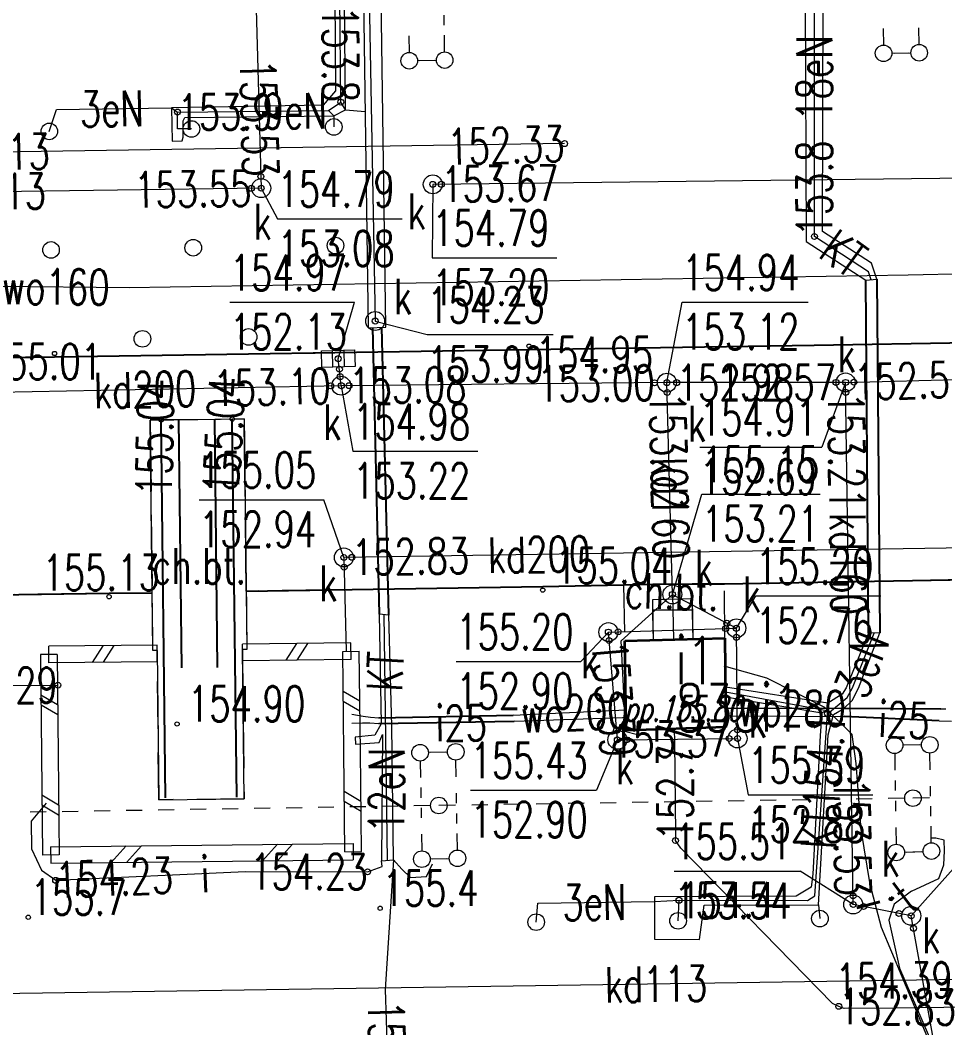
# Model space of a CAD drawing. Header units: metres. Extents: x 7583802 to 7586368, y 5958992 to 5960558.
# Drawn here: x 7585818.43 to 7585857.45, y 5959125.93 to 5959168.47 of the extents above; entities that cross this region are included whole.
import ezdxf
from ezdxf.enums import TextEntityAlignment as Align

# ---------------------------------------------------------------- set-up
doc = ezdxf.new("R2010")
doc.units = ezdxf.units.M
for name, pattern in [('1', [0]), ('2_1', [0]), ('2_EGBS', [0]), ('2_EGBSG', [0]), ('2_EGBU_A', [0]), ('3_1', [0]), ('3_KTCR02', [3, 2, -1]), ('3_KTJZ01', [4, 3, -1]), ('3_KTKR01', [0]), ('3_KTTR01', [0]), ('4_1', [0]), ('4_SUOP03_13', [0]), ('4_SUOP03_18', [0]), ('4_SUOP03_20', [0]), ('4_SUOP05_02', [0]), ('4_SUPE_01', [0]), ('4_SUPI_01', [0]), ('4_SUPK_01', [0]), ('4_SUPT_01', [0]), ('4_SUPW_01', [0]), ('4_SUSM03_02', [0]), ('BUF', [0])]:
    doc.linetypes.add(name, pattern=pattern)
doc.layers.get('0').update_dxf_attribs({"color": 250, "linetype": 'CONTINUOUS', "lineweight": 100})
for name, color, linetype, lineweight in [('BUIB_L_1', 7, 'CONTINUOUS', 18), ('EBPPP_T_0', 7, 'CONTINUOUS', 18), ('EBTPO_L_2', 7, '1', 18), ('EGBB_E_T_0', 7, 'CONTINUOUS', 20), ('EGBB_E_T_1', 7, 'CONTINUOUS', 20), ('EGBB_L_0', 7, '2_EGBU_A', 35), ('EGBE_L_3', 7, '2_EGBS', 18), ('KTCR_E_T_1', 7, 'CONTINUOUS', 15), ('KTCR_L_1', 7, '3_KTCR02', 18), ('KTJZ_L_0', 7, '3_KTJZ01', 18), ('KTKR_L_0', 7, '3_KTKR01', 25), ('KTTR_L_0', 7, '3_KTTR01', 25), ('RTPW_T_0', 7, 'CONTINUOUS', 15), ('RTPW_T_1', 7, 'CONTINUOUS', 15), ('SUOE_L_1', 1, '4_SUOP03_13', 25), ('SUOI_L_1', 7, '4_SUOP03_20', 25), ('SUOP_E_T_0', 7, 'CONTINUOUS', 18), ('SUOP_L_0', 7, '4_SUOP05_02', 18), ('SUOW_L_0', 5, '4_SUOP03_18', 25), ('SUPE_E_T_3', 1, 'CONTINUOUS', 15), ('SUPE_L_3', 1, '4_SUPE_01', 18), ('SUPI_E_T_0', 7, 'CONTINUOUS', 15), ('SUPI_L_0', 7, '4_SUPI_01', 18), ('SUPK_E_T_0', 34, 'CONTINUOUS', 15), ('SUPK_L_0', 34, '4_SUPK_01', 18), ('SUPT_E_T_0', 30, 'CONTINUOUS', 15), ('SUPT_L_0', 30, '4_SUPT_01', 18), ('SUPW_E_T_0', 5, 'CONTINUOUS', 15), ('SUPW_L_0', 5, '4_SUPW_01', 18), ('SUSM_L_4', 7, 'CONTINUOUS', 18), ('SUSM_L_5', 7, 'CONTINUOUS', 18), ('SUSM_T_3', 7, 'CONTINUOUS', 18), ('SUTE_T_0', 1, 'CONTINUOUS', 18), ('SUTI_T_0', 7, 'CONTINUOUS', 18), ('SUTK_T_0', 34, 'CONTINUOUS', 18), ('SUTW_T_0', 5, 'CONTINUOUS', 18), ('SUUK_E_T_3', 7, 'CONTINUOUS', 15), ('SUUK_T_0', 7, 'CONTINUOUS', 18), ('SUUK_T_4', 7, 'CONTINUOUS', 13)]:
    doc.layers.add(name, color=color, linetype=linetype, lineweight=lineweight)
doc.styles.get("Standard").update_dxf_attribs({"font": 'Simplex.SHX', "width": 0.75})

# ---------------------------------------------------------------- blocks, each defined once
blk = doc.blocks.new('3_RTPW01')
at = {"linetype": 'CONTINUOUS'}
blk.add_circle((0, 0), 0.09, dxfattribs=at)
blk = doc.blocks.new('3_RTPW02')
at = {"linetype": 'CONTINUOUS'}
blk.add_circle((0, 0), 0.09, dxfattribs=at)
blk = doc.blocks.new('4_SUSM04_01')
at = {"linetype": 'CONTINUOUS'}
blk.add_circle((0, 0), 0.35, dxfattribs=at)
blk = doc.blocks.new('4_SUPS01_03')
at = {"linetype": 'CONTINUOUS'}
blk.add_circle((0, 0), 0.125, dxfattribs=at)
blk = doc.blocks.new('4_SUPS01_10')
at = {"linetype": 'CONTINUOUS'}
blk.add_circle((0, 0), 0.125, dxfattribs=at)
blk = doc.blocks.new('4_SUPS01_05')
at = {"linetype": 'CONTINUOUS'}
blk.add_circle((0, 0), 0.125, dxfattribs=at)
blk = doc.blocks.new('4_SUPS01_08')
at = {"linetype": 'CONTINUOUS'}
blk.add_circle((0, 0), 0.125, dxfattribs=at)
blk = doc.blocks.new('4_SUUS22_01')
at = {"linetype": 'CONTINUOUS'}
blk.add_circle((0, 0), 0.4, dxfattribs=at)
blk = doc.blocks.new('4_SUUS05')
at = {"linetype": 'CONTINUOUS'}
for p, q in [((-0.7, -0.35), (-0.7, 0.35)), ((-0.7, 0.35), (0.7, 0.35)), ((-0.245, 0.35), (-0.245, -0.35)), ((0.245, 0.35), (0.245, -0.35)), ((0.7, 0.35), (0.7, -0.35)), ((0.7, -0.35), (-0.7, -0.35))]:
    blk.add_line(p, q, dxfattribs=at)

msp = doc.modelspace()

# ---------------------------------------------------------------- linework, layer by layer
at = {"layer": 'BUIB_L_1', "linetype": '3_1'}
for p, q in [((7585824.206, 5959142.09), (7585819.636, 5959142.04)), ((7585819.644, 5959141.34), (7585819.636, 5959142.04)), ((7585821.921, 5959142.065), (7585821.472, 5959141.36)), ((7585822.378, 5959142.07), (7585821.929, 5959141.365)), ((7585824.214, 5959141.39), (7585824.206, 5959142.09)), ((7585832.386, 5959142.18), (7585827.806, 5959142.13)), ((7585827.814, 5959141.43), (7585827.806, 5959142.13)), ((7585830.096, 5959142.155), (7585829.646, 5959141.45)), ((7585830.554, 5959142.16), (7585830.104, 5959141.455)), ((7585832.394, 5959141.48), (7585832.386, 5959142.18)), ((7585819.99, 5959141.693), (7585819.29, 5959141.687)), ((7585819.29, 5959141.687), (7585819.33, 5959137.457)), ((7585819.99, 5959141.693), (7585820.03, 5959137.463)), ((7585832.04, 5959141.826), (7585832.74, 5959141.834)), ((7585832.085, 5959137.596), (7585832.04, 5959141.826)), ((7585832.785, 5959137.604), (7585832.74, 5959141.834)), ((7585824.214, 5959141.39), (7585819.644, 5959141.34)), ((7585832.394, 5959141.48), (7585827.814, 5959141.43)), ((7585819.306, 5959139.995), (7585820.01, 5959139.578)), ((7585832.762, 5959139.719), (7585832.058, 5959140.134)), ((7585819.31, 5959139.572), (7585820.014, 5959139.155)), ((7585832.767, 5959139.296), (7585832.063, 5959139.711)), ((7585819.33, 5959137.457), (7585819.37, 5959133.227)), ((7585820.03, 5959137.463), (7585820.07, 5959133.233)), ((7585832.13, 5959133.366), (7585832.085, 5959137.596)), ((7585832.83, 5959133.374), (7585832.785, 5959137.604)), ((7585819.346, 5959135.765), (7585820.05, 5959135.348)), ((7585832.807, 5959135.489), (7585832.103, 5959135.904)), ((7585819.35, 5959135.342), (7585820.054, 5959134.925)), ((7585832.812, 5959135.066), (7585832.108, 5959135.481)), ((7585819.716, 5959133.58), (7585826.096, 5959133.65)), ((7585819.716, 5959133.58), (7585819.724, 5959132.88)), ((7585822.276, 5959132.908), (7585822.906, 5959133.615)), ((7585822.914, 5959132.915), (7585823.544, 5959133.622)), ((7585826.096, 5959133.65), (7585832.476, 5959133.72)), ((7585828.656, 5959132.978), (7585829.286, 5959133.685)), ((7585829.294, 5959132.985), (7585829.924, 5959133.692)), ((7585832.476, 5959133.72), (7585832.484, 5959133.02)), ((7585820.07, 5959133.233), (7585819.37, 5959133.227)), ((7585826.104, 5959132.95), (7585832.484, 5959133.02)), ((7585832.13, 5959133.366), (7585832.83, 5959133.374)), ((7585819.724, 5959132.88), (7585826.104, 5959132.95))]:
    msp.add_line(p, q, dxfattribs=at)
at = {"layer": 'EBTPO_L_2', "linetype": 'BUF', "lineweight": 18}
for p, q in [((7585823.92, 5959151.59), (7585827.88, 5959151.64)), ((7585824.03, 5959141.86), (7585823.92, 5959151.59)), ((7585827.88, 5959151.64), (7585828, 5959141.91)), ((7585824.21, 5959141.86), (7585824.28, 5959135.56)), ((7585827.88, 5959135.6), (7585827.81, 5959141.9)), ((7585824.28, 5959135.56), (7585827.88, 5959135.6))]:
    msp.add_line(p, q, dxfattribs=at)
at = {"layer": 'EGBB_L_0', "linetype": '2_EGBU_A'}
for p, q in [((7585843.94, 5959142.27), (7585848.17, 5959142.38)), ((7585848.17, 5959142.38), (7585848.2, 5959138.62)), ((7585844, 5959138.48), (7585843.94, 5959142.27)), ((7585848.2, 5959138.62), (7585844, 5959138.48))]:
    msp.add_line(p, q, dxfattribs=at)
at = {"layer": 'EGBE_L_3', "linetype": '2_EGBS'}
for p, q in [((7585845.13, 5959144.02), (7585846.79, 5959144.06)), ((7585845.13, 5959143.4), (7585845.13, 5959144.02)), ((7585845.16, 5959142.302), (7585845.13, 5959143.4)), ((7585846.79, 5959143.44), (7585846.82, 5959142.345)), ((7585845.16, 5959142.302), (7585846.82, 5959142.345))]:
    msp.add_line(p, q, dxfattribs=at)
at = {"layer": 'EGBE_L_3', "linetype": '2_1'}
for p, q in [((7585846.79, 5959144.06), (7585846.79, 5959144.06)), ((7585846.79, 5959143.56), (7585845.13, 5959143.56))]:
    msp.add_line(p, q, dxfattribs=at)
at = {"layer": 'EGBE_L_3', "linetype": '2_EGBSG'}
msp.add_line((7585846.79, 5959144.06), (7585846.79, 5959143.44), dxfattribs=at)
at = {"layer": 'KTCR_L_1', "linetype": '3_KTCR02'}
for p, q in [((7585823.92, 5959151.59), (7585827.88, 5959151.64)), ((7585824.03, 5959141.86), (7585823.92, 5959151.59)), ((7585827.88, 5959151.64), (7585828, 5959141.91)), ((7585845.12, 5959144.66), (7585843.89, 5959144.64)), ((7585843.89, 5959144.64), (7585843.94, 5959142.27)), ((7585846.78, 5959144.67), (7585845.12, 5959144.66)), ((7585848.15, 5959144.67), (7585846.78, 5959144.67)), ((7585848.17, 5959142.38), (7585848.15, 5959144.67)), ((7585845.13, 5959144.02), (7585846.79, 5959144.06)), ((7585846.79, 5959144.06), (7585846.82, 5959142.34)), ((7585845.16, 5959142.3), (7585845.13, 5959144.02)), ((7585846.82, 5959142.34), (7585848.17, 5959142.38)), ((7585843.94, 5959142.27), (7585845.16, 5959142.3)), ((7585824.21, 5959141.86), (7585824.03, 5959141.86)), ((7585824.28, 5959135.56), (7585824.21, 5959141.86)), ((7585828, 5959141.91), (7585827.81, 5959141.9)), ((7585827.81, 5959141.9), (7585827.88, 5959135.6)), ((7585827.88, 5959135.6), (7585824.28, 5959135.56))]:
    msp.add_line(p, q, dxfattribs=at)
at = {"layer": 'KTJZ_L_0', "linetype": '3_KTJZ01'}
for p, q in [((7585839.9, 5959154.56), (7585851.93, 5959154.74)), ((7585851.93, 5959154.74), (7585864.96, 5959154.96)), ((7585819.88, 5959154.25), (7585839.9, 5959154.56)), ((7585799.85, 5959153.95), (7585819.88, 5959154.25)), ((7585824.38, 5959151.6), (7585823.92, 5959151.59)), ((7585823.92, 5959151.59), (7585824, 5959144.3)), ((7585825.13, 5959151.6), (7585824.38, 5959151.6)), ((7585826.64, 5959151.62), (7585825.13, 5959151.6)), ((7585827.38, 5959151.63), (7585826.64, 5959151.62)), ((7585827.88, 5959151.64), (7585827.38, 5959151.63)), ((7585827.97, 5959144.37), (7585827.88, 5959151.64)), ((7585862.334, 5959144.93), (7585850.48, 5959144.72)), ((7585840.48, 5959144.56), (7585827.97, 5959144.37)), ((7585843.89, 5959144.64), (7585840.48, 5959144.56)), ((7585845.12, 5959144.66), (7585843.89, 5959144.64)), ((7585846.78, 5959144.67), (7585845.12, 5959144.66)), ((7585848.15, 5959144.67), (7585846.78, 5959144.67)), ((7585850.48, 5959144.72), (7585848.15, 5959144.67)), ((7585822.18, 5959144.28), (7585800.17, 5959143.96)), ((7585824, 5959144.3), (7585822.18, 5959144.28))]:
    msp.add_line(p, q, dxfattribs=at)
at = {"layer": 'KTKR_L_0', "linetype": '3_KTKR01'}
for p, q in [((7585851.93, 5959154.74), (7585839.9, 5959154.56)), ((7585864.96, 5959154.96), (7585851.93, 5959154.74)), ((7585839.9, 5959154.56), (7585819.88, 5959154.25)), ((7585819.88, 5959154.25), (7585799.85, 5959153.95)), ((7585850.48, 5959144.72), (7585862.334, 5959144.93)), ((7585827.97, 5959144.37), (7585840.48, 5959144.56)), ((7585840.48, 5959144.56), (7585843.89, 5959144.64)), ((7585843.89, 5959144.64), (7585845.12, 5959144.66)), ((7585845.12, 5959144.66), (7585846.78, 5959144.67)), ((7585846.78, 5959144.67), (7585848.15, 5959144.67)), ((7585848.15, 5959144.67), (7585850.48, 5959144.72)), ((7585800.17, 5959143.96), (7585822.18, 5959144.28)), ((7585822.18, 5959144.28), (7585824, 5959144.3))]:
    msp.add_line(p, q, dxfattribs=at)
at = {"layer": 'KTTR_L_0', "linetype": '3_KTTR01'}
for p, q in [((7585824.56, 5959135.64), (7585824.38, 5959151.6)), ((7585825.25, 5959141.13), (7585825.13, 5959151.6)), ((7585826.76, 5959141.15), (7585826.64, 5959151.62)), ((7585827.57, 5959135.67), (7585827.38, 5959151.63))]:
    msp.add_line(p, q, dxfattribs=at)
at = {"layer": 'SUOE_L_1', "linetype": '4_1'}
for p, q in [((7585854.23, 5959142.59), (7585854.11, 5959157.49)), ((7585854.58, 5959157.54), (7585854.7, 5959142.61)), ((7585833.29, 5959155.495), (7585833.58, 5959143.39)), ((7585833.99, 5959143.36), (7585833.69, 5959155.505))]:
    msp.add_line(p, q, dxfattribs=at)
at = {"layer": 'SUOI_L_1', "linetype": '4_1'}
for p, q in [((7585857.21, 5959138.9), (7585853.2, 5959139.07)), ((7585839.28, 5959138.87), (7585833.57, 5959138.77))]:
    msp.add_line(p, q, dxfattribs=at)
at = {"layer": 'SUOP_L_0', "linetype": '4_1'}
for p, q in [((7585832.42, 5959203.48), (7585833.12, 5959155.49)), ((7585833.86, 5959155.51), (7585833.17, 5959203.5)), ((7585852.29, 5959159.55), (7585852.38, 5959191.28)), ((7585832.16, 5959164.68), (7585832.07, 5959175.03)), ((7585851.53, 5959174.97), (7585851.6, 5959159.13)), ((7585831.65, 5959174.52), (7585831.74, 5959165.49)), ((7585831.74, 5959165.49), (7585831.22, 5959164.88)), ((7585831.22, 5959164.88), (7585824.82, 5959164.77)), ((7585824.82, 5959164.77), (7585824.84, 5959163.37)), ((7585831.66, 5959164.43), (7585832.16, 5959164.68)), ((7585825.307, 5959164.229), (7585825.38, 5959164.36)), ((7585825.307, 5959163.529), (7585825.307, 5959164.229)), ((7585825.38, 5959164.36), (7585831.66, 5959164.43)), ((7585824.84, 5959163.37), (7585825.26, 5959163.38)), ((7585825.26, 5959163.38), (7585825.307, 5959163.529)), ((7585854.35, 5959158.21), (7585852.29, 5959159.55)), ((7585851.6, 5959159.13), (7585854.11, 5959157.49)), ((7585854.58, 5959157.54), (7585854.35, 5959158.21)), ((7585854.11, 5959157.49), (7585854.58, 5959157.54)), ((7585833.12, 5959155.49), (7585833.86, 5959155.51)), ((7585833.99, 5959143.36), (7585833.58, 5959143.39)), ((7585833.58, 5959143.39), (7585833.66, 5959138.77)), ((7585834.11, 5959138.67), (7585833.99, 5959143.36)), ((7585854.23, 5959142.59), (7585853.29, 5959140.29)), ((7585853.81, 5959140.27), (7585854.7, 5959142.61)), ((7585854.7, 5959142.61), (7585854.23, 5959142.59)), ((7585848.187, 5959140.308), (7585848.19, 5959139.913)), ((7585852.51, 5959139.64), (7585848.187, 5959140.308)), ((7585853.29, 5959140.29), (7585853.12, 5959140.02)), ((7585853.54, 5959139.75), (7585853.81, 5959140.27)), ((7585848.19, 5959139.913), (7585852.25, 5959139.23)), ((7585853.12, 5959140.02), (7585852.51, 5959139.64)), ((7585852.51, 5959139.64), (7585852.47, 5959139.33)), ((7585852.47, 5959139.33), (7585852.51, 5959139.64)), ((7585852.75, 5959139.16), (7585853.18, 5959139.41)), ((7585853.18, 5959139.41), (7585853.54, 5959139.75)), ((7585852.25, 5959139.23), (7585852.19, 5959138.28)), ((7585852.47, 5959139.33), (7585852.25, 5959139.23)), ((7585852.25, 5959139.23), (7585852.47, 5959139.33)), ((7585852.53, 5959138.3), (7585852.75, 5959139.16)), ((7585833.66, 5959138.77), (7585833.39, 5959138.29)), ((7585834.18, 5959133.02), (7585834.11, 5959138.67)), ((7585833.39, 5959138.29), (7585832.57, 5959138.2)), ((7585832.57, 5959138.2), (7585832.58, 5959137.91)), ((7585833.58, 5959137.98), (7585833.72, 5959138.31)), ((7585833.72, 5959138.31), (7585833.68, 5959132.98)), ((7585852.19, 5959138.28), (7585851.88, 5959132.42)), ((7585852.11, 5959131.13), (7585852.53, 5959138.3)), ((7585832.58, 5959137.91), (7585833.58, 5959137.98)), ((7585833.68, 5959132.98), (7585834.18, 5959133.02)), ((7585851.88, 5959132.42), (7585851.81, 5959131.87)), ((7585851.81, 5959131.87), (7585851.18, 5959131.49)), ((7585851.18, 5959131.49), (7585845.19, 5959131.46)), ((7585845.19, 5959131.46), (7585845.19, 5959131.26)), ((7585845.19, 5959131.26), (7585845.2, 5959129.68)), ((7585847.09, 5959129.66), (7585847.29, 5959131.11)), ((7585847.29, 5959131.11), (7585852.11, 5959131.13)), ((7585845.2, 5959129.68), (7585847.09, 5959129.66))]:
    msp.add_line(p, q, dxfattribs=at)
at = {"layer": 'SUOW_L_0', "linetype": '4_1'}
for p, q in [((7585857.28, 5959139.39), (7585853.184, 5959139.41)), ((7585839.23, 5959139.12), (7585833.563, 5959139.01))]:
    msp.add_line(p, q, dxfattribs=at)
at = {"layer": 'SUPE_L_3', "linetype": '4_SUPE_01'}
for p, q in [((7585851.945, 5959159.34), (7585851.937, 5959175.504)), ((7585831.959, 5959165.014), (7585831.86, 5959174.775)), ((7585831.44, 5959164.655), (7585831.959, 5959165.014)), ((7585832.16, 5959164.68), (7585831.959, 5959165.014)), ((7585819.66, 5959163.775), (7585819.964, 5959164.699)), ((7585819.964, 5959164.699), (7585824.82, 5959164.77)), ((7585824.82, 5959164.77), (7585825.068, 5959164.593)), ((7585825.068, 5959164.593), (7585831.44, 5959164.655)), ((7585825.071, 5959163.886), (7585825.068, 5959164.593)), ((7585831.66, 5959164.43), (7585831.44, 5959164.655)), ((7585832.16, 5959164.68), (7585832.987, 5959164.621)), ((7585831.66, 5959164.43), (7585831.663, 5959163.966)), ((7585825.657, 5959163.879), (7585825.071, 5959163.886)), ((7585854.23, 5959157.85), (7585851.945, 5959159.34)), ((7585854.345, 5959157.515), (7585854.23, 5959157.85)), ((7585854.23, 5959142.59), (7585854.11, 5959157.49)), ((7585854.58, 5959157.54), (7585854.7, 5959142.61)), ((7585833.58, 5959143.39), (7585833.29, 5959155.495)), ((7585833.69, 5959155.505), (7585833.99, 5959143.36)), ((7585833.93, 5959133), (7585833.785, 5959143.375)), ((7585853.55, 5959140.28), (7585854.465, 5959142.6)), ((7585853.33, 5959139.885), (7585853.55, 5959140.28)), ((7585848.188, 5959140.111), (7585852.47, 5959139.33)), ((7585852.5, 5959139.195), (7585853.33, 5959139.885)), ((7585851.96, 5959131.5), (7585852.5, 5959139.195)), ((7585852.47, 5959139.33), (7585852.5, 5959139.195)), ((7585834.18, 5959133.02), (7585833.835, 5959127.553)), ((7585845.19, 5959131.26), (7585846.231, 5959131.317)), ((7585846.19, 5959130.45), (7585846.231, 5959131.317)), ((7585846.231, 5959131.317), (7585851.645, 5959131.31)), ((7585851.645, 5959131.31), (7585851.96, 5959131.5)), ((7585840.204, 5959130.395), (7585840.27, 5959131.2)), ((7585840.27, 5959131.2), (7585845.19, 5959131.26)), ((7585852.11, 5959131.13), (7585852.174, 5959130.545)), ((7585833.835, 5959127.553), (7585833.98, 5959123.03))]:
    msp.add_line(p, q, dxfattribs=at)
at = {"layer": 'SUPI_L_0', "linetype": '4_1'}
for p, q in [((7585849.93, 5959140.7), (7585848.13, 5959141.2)), ((7585852.38, 5959139.46), (7585849.93, 5959140.7)), ((7585853.53, 5959138.31), (7585852.38, 5959139.46)), ((7585843.84, 5959139.02), (7585839.28, 5959138.87)), ((7585843.991, 5959139.025), (7585843.84, 5959139.02)), ((7585848.196, 5959139.113), (7585848.5, 5959139.11)), ((7585848.5, 5959139.11), (7585853.2, 5959139.07)), ((7585853.2, 5959139.07), (7585857.21, 5959138.9)), ((7585832.88, 5959138.79), (7585832.422, 5959138.775)), ((7585833.19, 5959138.8), (7585832.88, 5959138.79)), ((7585833.57, 5959138.77), (7585833.19, 5959138.8)), ((7585839.28, 5959138.87), (7585833.57, 5959138.77)), ((7585857.21, 5959138.9), (7585857.73, 5959138.88)), ((7585853.7, 5959137.09), (7585853.53, 5959138.31)), ((7585853.92, 5959134.3), (7585853.7, 5959137.09)), ((7585819.52, 5959135.42), (7585818.89, 5959134.66)), ((7585818.89, 5959134.66), (7585818.91, 5959133.49)), ((7585854.29, 5959131.98), (7585853.92, 5959134.3)), ((7585818.91, 5959133.49), (7585819.33, 5959132.59)), ((7585819.33, 5959132.59), (7585819.93, 5959132.16)), ((7585833.09, 5959132.52), (7585833.7, 5959132.74)), ((7585833.7, 5959132.74), (7585833.68, 5959132.98)), ((7585819.93, 5959132.16), (7585827.94, 5959132.53)), ((7585827.94, 5959132.53), (7585833.09, 5959132.52)), ((7585854.77, 5959130.17), (7585854.29, 5959131.98)), ((7585856.965, 5959124.943), (7585854.77, 5959130.17))]:
    msp.add_line(p, q, dxfattribs=at)
at = {"layer": 'SUPK_L_0', "linetype": '4_1'}
for p, q in [((7585832.53, 5959204.12), (7585833.41, 5959155.77)), ((7585828.26, 5959173.83), (7585828.6, 5959161.38)), ((7585841.4, 5959163.26), (7585808.02, 5959162.76)), ((7585873.11, 5959161.97), (7585835.84, 5959161.54)), ((7585828.6, 5959161.38), (7585736.66, 5959160.15)), ((7585831.98, 5959153.04), (7585831.85, 5959154.18)), ((7585853.26, 5959153.18), (7585875.32, 5959153.78)), ((7585831.98, 5959153.04), (7585798.35, 5959152.37)), ((7585845.72, 5959153.17), (7585831.98, 5959153.04)), ((7585853.26, 5959153.18), (7585845.72, 5959153.17)), ((7585845.95, 5959144.23), (7585845.72, 5959153.17)), ((7585853.58, 5959131.14), (7585853.26, 5959153.18)), ((7585873.52, 5959146.42), (7585832.09, 5959145.79)), ((7585832.09, 5959145.79), (7585832.182, 5959141.831)), ((7585843.79, 5959142.27), (7585845.95, 5959144.23)), ((7585845.95, 5959144.23), (7585848.65, 5959142.8)), ((7585845.95, 5959144.23), (7585846, 5959142.324)), ((7585843.25, 5959142.64), (7585848.65, 5959142.8)), ((7585848.7, 5959138.15), (7585848.65, 5959142.8)), ((7585843.63, 5959138.09), (7585843.25, 5959142.64)), ((7585843.99, 5959138.43), (7585843.79, 5959142.27)), ((7585808.38, 5959140.31), (7585820.02, 5959140.4)), ((7585843.63, 5959138.09), (7585848.7, 5959138.15)), ((7585844.42, 5959138.32), (7585843.99, 5959138.43)), ((7585856.03, 5959130.66), (7585853.58, 5959131.14)), ((7585857.21, 5959124.11), (7585856.03, 5959130.66)), ((7585858.15, 5959127.97), (7585733.88, 5959126.12))]:
    msp.add_line(p, q, dxfattribs=at)
at = {"layer": 'SUPT_L_0', "linetype": '4_SUPT_01'}
for p, q in [((7585857.06, 5959133.94), (7585856.871, 5959133.941)), ((7585857.42, 5959133.86), (7585857.06, 5959133.94)), ((7585857.43, 5959133.41), (7585857.42, 5959133.86)), ((7585834.18, 5959133.02), (7585834.541, 5959132.628)), ((7585857.4, 5959132.82), (7585857.43, 5959133.41)), ((7585834.541, 5959132.628), (7585834.9, 5959132.28)), ((7585835.58, 5959132.32), (7585835.83, 5959132.85)), ((7585857.19, 5959132.24), (7585857.4, 5959132.82)), ((7585834.9, 5959132.28), (7585835.58, 5959132.32)), ((7585856.04, 5959131.7), (7585857.19, 5959132.24)), ((7585856.04, 5959131.7), (7585855.31, 5959131.16)), ((7585855.31, 5959131.16), (7585855.08, 5959130.48)), ((7585855.08, 5959130.48), (7585855.54, 5959128.45)), ((7585855.54, 5959128.45), (7585856.965, 5959125.132))]:
    msp.add_line(p, q, dxfattribs=at)
at = {"layer": 'SUPW_L_0', "linetype": '4_1'}
for p, q in [((7585855.9, 5959157.72), (7585881.51, 5959158.37)), ((7585823.03, 5959157.19), (7585855.9, 5959157.72)), ((7585806.03, 5959157.33), (7585823.03, 5959157.19)), ((7585848.42, 5959139.42), (7585848.194, 5959139.42)), ((7585853.18, 5959139.41), (7585848.42, 5959139.42)), ((7585857.28, 5959139.39), (7585853.18, 5959139.41)), ((7585857.49, 5959139.38), (7585857.28, 5959139.39)), ((7585832.9, 5959139.08), (7585832.418, 5959139.158)), ((7585833.21, 5959139.03), (7585832.9, 5959139.08)), ((7585833.56, 5959139.01), (7585833.21, 5959139.03)), ((7585839.23, 5959139.12), (7585833.56, 5959139.01)), ((7585843.69, 5959139.33), (7585839.23, 5959139.12)), ((7585843.986, 5959139.344), (7585843.69, 5959139.33)), ((7585846.05, 5959138.01), (7585846.043, 5959138.548)), ((7585846.1, 5959134.09), (7585846.05, 5959138.01)), ((7585846.08, 5959133.84), (7585846.1, 5959134.09)), ((7585846.3, 5959133.52), (7585846.08, 5959133.84)), ((7585852.71, 5959126.96), (7585846.3, 5959133.52)), ((7585852.97, 5959126.84), (7585852.71, 5959126.96)), ((7585853.2, 5959126.75), (7585852.97, 5959126.84)), ((7585855.38, 5959126.76), (7585853.2, 5959126.75)), ((7585865.22, 5959126.89), (7585855.38, 5959126.76))]:
    msp.add_line(p, q, dxfattribs=at)
at = {"layer": 'SUSM_L_4', "linetype": '4_SUSM03_02'}
for p, q in [((7585851.676, 5959135.559), (7585851.001, 5959135.548)), ((7585853.027, 5959135.58), (7585852.351, 5959135.569)), ((7585854.377, 5959135.601), (7585853.702, 5959135.59)), ((7585855.753, 5959135.622), (7585855.053, 5959135.611)), ((7585856.802, 5959135.638), (7585856.102, 5959135.628)), ((7585824.926, 5959135.135), (7585824.251, 5959135.124)), ((7585826.275, 5959135.157), (7585825.6, 5959135.146)), ((7585827.624, 5959135.179), (7585826.949, 5959135.168)), ((7585828.973, 5959135.201), (7585828.299, 5959135.19)), ((7585830.322, 5959135.223), (7585829.648, 5959135.212)), ((7585831.672, 5959135.245), (7585830.997, 5959135.234)), ((7585833.021, 5959135.267), (7585832.346, 5959135.256)), ((7585834.37, 5959135.289), (7585833.695, 5959135.278)), ((7585835.745, 5959135.312), (7585835.045, 5959135.3)), ((7585836.794, 5959135.328), (7585836.094, 5959135.317)), ((7585838.17, 5959135.35), (7585837.494, 5959135.339)), ((7585839.52, 5959135.371), (7585838.845, 5959135.36)), ((7585840.871, 5959135.392), (7585840.196, 5959135.381)), ((7585842.222, 5959135.412), (7585841.546, 5959135.402)), ((7585843.572, 5959135.433), (7585842.897, 5959135.423)), ((7585844.923, 5959135.454), (7585844.248, 5959135.444)), ((7585846.273, 5959135.475), (7585845.598, 5959135.465)), ((7585847.624, 5959135.496), (7585846.949, 5959135.486)), ((7585848.975, 5959135.517), (7585848.299, 5959135.507)), ((7585850.325, 5959135.538), (7585849.65, 5959135.528)), ((7585819.529, 5959135.047), (7585818.854, 5959135.035)), ((7585820.878, 5959135.069), (7585820.203, 5959135.058)), ((7585822.227, 5959135.091), (7585821.552, 5959135.08)), ((7585823.576, 5959135.113), (7585822.902, 5959135.102))]:
    msp.add_line(p, q, dxfattribs=at)
for centre in [(7585856.102, 5959135.628), (7585856.102, 5959135.628), (7585836.094, 5959135.317), (7585836.094, 5959135.317)]:
    msp.add_circle(centre, 0.35, dxfattribs=at)
at = {"layer": 'SUSM_L_5', "linetype": '4_SUSM03_02'}
for p, q in [((7585836.323, 5959168.257), (7585836.318, 5959168.68)), ((7585854.844, 5959168.122), (7585854.856, 5959167.422)), ((7585856.357, 5959167.447), (7585856.346, 5959168.147)), ((7585834.829, 5959167.809), (7585834.842, 5959167.109)), ((7585836.337, 5959167.135), (7585836.328, 5959167.835)), ((7585855.212, 5959167.078), (7585855.912, 5959167.089)), ((7585855.313, 5959167.08), (7585856.013, 5959167.091)), ((7585835.198, 5959166.765), (7585835.898, 5959166.777)), ((7585835.292, 5959166.767), (7585835.992, 5959166.779)), ((7585856.375, 5959137.874), (7585855.675, 5959137.865)), ((7585856.46, 5959137.875), (7585855.76, 5959137.866)), ((7585836.356, 5959137.573), (7585835.656, 5959137.554)), ((7585836.459, 5959137.576), (7585835.759, 5959137.557)), ((7585855.331, 5959137.51), (7585855.342, 5959136.81)), ((7585856.826, 5959136.83), (7585856.815, 5959137.53)), ((7585835.312, 5959137.195), (7585835.323, 5959136.495)), ((7585836.826, 5959136.535), (7585836.815, 5959137.235)), ((7585835.33, 5959136.072), (7585835.337, 5959135.648)), ((7585855.349, 5959136.379), (7585855.356, 5959135.947)), ((7585856.844, 5959135.709), (7585856.837, 5959136.13)), ((7585836.845, 5959135.411), (7585836.838, 5959135.835)), ((7585835.344, 5959135.225), (7585835.351, 5959134.802)), ((7585855.363, 5959135.516), (7585855.37, 5959135.085)), ((7585856.857, 5959134.866), (7585856.85, 5959135.288)), ((7585836.859, 5959134.564), (7585836.852, 5959134.988)), ((7585855.381, 5959134.385), (7585855.392, 5959133.685)), ((7585856.875, 5959133.745), (7585856.864, 5959134.445)), ((7585835.363, 5959134.102), (7585835.374, 5959133.402)), ((7585836.877, 5959133.44), (7585836.866, 5959134.14)), ((7585835.73, 5959133.061), (7585836.43, 5959133.079)), ((7585835.833, 5959133.063), (7585836.533, 5959133.081)), ((7585855.748, 5959133.349), (7585856.447, 5959133.377)), ((7585855.831, 5959133.353), (7585856.53, 5959133.381))]:
    msp.add_line(p, q, dxfattribs=at)
for centre in [(7585856.363, 5959167.097), (7585856.363, 5959167.097), (7585834.848, 5959166.759), (7585834.848, 5959166.759), (7585836.342, 5959166.785), (7585836.342, 5959166.785), (7585854.862, 5959167.072), (7585854.862, 5959167.072), (7585855.325, 5959137.86), (7585855.325, 5959137.86), (7585856.81, 5959137.88), (7585856.81, 5959137.88), (7585835.306, 5959137.545), (7585835.306, 5959137.545), (7585836.809, 5959137.585), (7585836.809, 5959137.585), (7585836.883, 5959133.09), (7585836.883, 5959133.09), (7585855.398, 5959133.335), (7585855.398, 5959133.335), (7585856.88, 5959133.395), (7585856.88, 5959133.395), (7585835.38, 5959133.052), (7585835.38, 5959133.052)]:
    msp.add_circle(centre, 0.35, dxfattribs=at)
at = {"layer": 'SUTK_T_0', "linetype": 'CONTINUOUS'}
for p, q in [((7585835.84, 5959161.54), (7585835.815, 5959158.445)), ((7585828.6, 5959161.38), (7585829.287, 5959160.085)), ((7585829.287, 5959160.085), (7585834.553, 5959160.085)), ((7585835.815, 5959158.445), (7585841.081, 5959158.445)), ((7585827.276, 5959156.564), (7585832.541, 5959156.564)), ((7585831.85, 5959154.18), (7585832.541, 5959156.564)), ((7585845.72, 5959153.17), (7585846.366, 5959156.571)), ((7585846.366, 5959156.571), (7585851.686, 5959156.571)), ((7585833.41, 5959155.77), (7585835.606, 5959155.198)), ((7585835.606, 5959155.198), (7585840.926, 5959155.198)), ((7585831.98, 5959153.04), (7585832.473, 5959150.272)), ((7585853.26, 5959153.18), (7585852.263, 5959150.444)), ((7585847.106, 5959150.444), (7585852.263, 5959150.444)), ((7585832.473, 5959150.272), (7585837.739, 5959150.272)), ((7585845.95, 5959144.23), (7585847.197, 5959148.467)), ((7585847.197, 5959148.467), (7585852.191, 5959148.467)), ((7585825.978, 5959148.229), (7585831.244, 5959148.229)), ((7585832.09, 5959145.79), (7585831.244, 5959148.229)), ((7585848.65, 5959142.8), (7585849.474, 5959144.169)), ((7585849.474, 5959144.169), (7585854.74, 5959144.169)), ((7585843.25, 5959142.64), (7585842.094, 5959141.399)), ((7585836.829, 5959141.399), (7585842.094, 5959141.399)), ((7585848.7, 5959138.15), (7585849.146, 5959135.776)), ((7585843.63, 5959138.09), (7585842.752, 5959135.969)), ((7585837.432, 5959135.969), (7585842.752, 5959135.969)), ((7585849.146, 5959135.776), (7585854.411, 5959135.776)), ((7585856.03, 5959130.66), (7585858.397, 5959133.324)), ((7585846.027, 5959132.55), (7585851.347, 5959132.55)), ((7585853.58, 5959131.14), (7585851.347, 5959132.55))]:
    msp.add_line(p, q, dxfattribs=at)

# ---------------------------------------------------------------- block references
at = {"layer": 'RTPW_T_0'}
for p in [(7585833.62, 5959130.98), (7585818.77, 5959130.6)]:
    msp.add_blockref('3_RTPW01', p, dxfattribs=at)
at = {"layer": 'RTPW_T_1'}
for p in [(7585839.9, 5959154.71), (7585819.88, 5959154.4), (7585827.38, 5959151.63), (7585824.38, 5959151.6), (7585840.48, 5959144.41), (7585822.18, 5959144.13), (7585825.05, 5959138.76)]:
    msp.add_blockref('3_RTPW02', p, dxfattribs=at)
at = {"layer": 'SUSM_T_3'}
for p in [(7585819.66, 5959163.775), (7585825.657, 5959163.879), (7585831.663, 5959163.966), (7585819.732, 5959158.772), (7585825.734, 5959158.863), (7585831.735, 5959158.957), (7585823.59, 5959155.02), (7585828.07, 5959155.1), (7585852.174, 5959130.545), (7585840.204, 5959130.395), (7585846.19, 5959130.45)]:
    msp.add_blockref('4_SUSM04_01', p, dxfattribs=at)
at = {"layer": 'SUTE_T_0'}
for p in [(7585831.959, 5959165.014), (7585825.068, 5959164.593), (7585851.945, 5959159.34), (7585852.5, 5959139.195), (7585846.231, 5959131.317)]:
    msp.add_blockref('4_SUPS01_03', p, dxfattribs=at)
at = {"layer": 'SUTI_T_0'}
for p in [(7585833.09, 5959132.52), (7585819.93, 5959132.16)]:
    msp.add_blockref('4_SUPS01_10', p, dxfattribs=at)
at = {"layer": 'SUTK_T_0'}
for p in [(7585841.4, 5959163.26), (7585828.587, 5959161.872), (7585828.189, 5959161.374), (7585828.6, 5959161.38), (7585835.84, 5959161.54), (7585836.201, 5959161.544), (7585833.41, 5959155.77), (7585831.85, 5959154.18), (7585831.9, 5959153.737), (7585831.936, 5959153.422), (7585831.529, 5959153.031), (7585831.98, 5959153.04), (7585832.311, 5959153.043), (7585845.2, 5959153.165), (7585845.72, 5959153.17), (7585846.131, 5959153.171), (7585852.853, 5959153.179), (7585853.26, 5959153.18), (7585853.61, 5959153.19), (7585845.731, 5959152.756), (7585853.266, 5959152.759), (7585832.09, 5959145.79), (7585832.427, 5959145.795), (7585832.1, 5959145.378), (7585845.95, 5959144.23), (7585843.665, 5959142.652), (7585848.197, 5959142.787), (7585848.249, 5959143.012), (7585848.65, 5959142.8), (7585843.25, 5959142.64), (7585843.28, 5959142.282), (7585848.654, 5959142.42), (7585820.02, 5959140.4), (7585843.597, 5959138.488), (7585848.696, 5959138.516), (7585843.63, 5959138.09), (7585844.021, 5959138.095), (7585848.346, 5959138.146), (7585848.7, 5959138.15), (7585853.575, 5959131.504), (7585853.58, 5959131.14), (7585854.02, 5959131.054), (7585855.512, 5959130.762), (7585856.03, 5959130.66), (7585856.125, 5959130.134)]:
    msp.add_blockref('4_SUPS01_05', p, dxfattribs=at)
at = {"layer": 'SUTW_T_0'}
for p in [(7585846.08, 5959133.84), (7585852.97, 5959126.84)]:
    msp.add_blockref('4_SUPS01_08', p, dxfattribs=at)
at = {"layer": 'SUUK_T_0', "rotation": 1.7513870890620147}
msp.add_blockref('4_SUUS05', (7585831.85, 5959154.18), dxfattribs=at)
at = {"layer": 'SUUK_T_4'}
for p in [(7585835.84, 5959161.54), (7585828.6, 5959161.38), (7585833.41, 5959155.77), (7585831.98, 5959153.04), (7585845.72, 5959153.17), (7585853.26, 5959153.18), (7585832.09, 5959145.79), (7585845.95, 5959144.23), (7585848.65, 5959142.8), (7585843.25, 5959142.64), (7585848.7, 5959138.15), (7585843.63, 5959138.09), (7585853.58, 5959131.14), (7585856.03, 5959130.66)]:
    msp.add_blockref('4_SUUS22_01', p, dxfattribs=at)

# ---------------------------------------------------------------- texts
at = {"layer": 'EBPPP_T_0', "oblique": 15, "width": 0.7}
msp.add_text('pp.155.80', height=1.05, dxfattribs=at).set_placement((7585846.388, 5959139.23), align=Align.MIDDLE)
msp.add_text('pp.155.80', height=1.05, dxfattribs=at).set_placement((7585846.388, 5959139.23), align=Align.MIDDLE)
msp.add_text('pp.155.80', height=1.05, dxfattribs=at).set_placement((7585846.388, 5959139.23), align=Align.MIDDLE)
msp.add_text('pp.155.80', height=1.05, dxfattribs=at).set_placement((7585846.388, 5959139.23), align=Align.MIDDLE)
msp.add_text('pp.155.80', height=1.05, dxfattribs=at).set_placement((7585846.388, 5959139.23), align=Align.MIDDLE)
msp.add_text('pp.155.80', height=1.05, dxfattribs=at).set_placement((7585846.388, 5959139.23), align=Align.MIDDLE)
at = {"layer": 'EGBB_E_T_0', "width": 0.7}
msp.add_text('i1', height=2, dxfattribs=at).set_placement((7585846.078, 5959140.438))
at = {"layer": 'EGBB_E_T_1', "width": 0.7}
msp.add_text('835i1', height=2, dxfattribs=at).set_placement((7585846.078, 5959140.438), align=Align.TOP_LEFT)
at = {"layer": 'KTCR_E_T_1', "width": 0.7}
msp.add_text('ch.bt.', height=1.5, dxfattribs=at).set_placement((7585825.983, 5959145.429), align=Align.MIDDLE)
msp.add_text('ch.bt.', height=1.5, rotation=358.4234, dxfattribs=at).set_placement((7585845.929, 5959144.353), align=Align.MIDDLE)
at = {"layer": 'RTPW_T_0', "width": 0.7}
for s, p in [('155.4', (7585833.72, 5959131.08)), ('155.7', (7585818.87, 5959130.7))]:
    msp.add_text(s, height=1.5, dxfattribs=at).set_placement(p)
at = {"layer": 'RTPW_T_1', "width": 0.7}
for s, p in [('155.01', (7585816.933, 5959153.308)), ('154.95', (7585840.183, 5959153.603)), ('155.04', (7585841.002, 5959144.694)), ('155.13', (7585819.372, 5959144.401)), ('154.90', (7585825.507, 5959138.86))]:
    msp.add_text(s, height=1.5, dxfattribs=at).set_placement(p)
for rotation, p in [(89.029, (7585824.822, 5959148.378)), (86.8891, (7585827.646, 5959148.437))]:
    msp.add_text('155.04', height=1.5, rotation=rotation, dxfattribs=at).set_placement(p)
at = {"layer": 'SUOP_E_T_0', "width": 0.7}
for rotation, p in [(324.4623, (7585853.163, 5959158.63)), (87.1505, (7585833.835, 5959140.982)), (85.9144, (7585852.162, 5959134.331))]:
    msp.add_text('KT', height=1.5, rotation=rotation, dxfattribs=at).set_placement(p, align=Align.MIDDLE)
at = {"layer": 'SUPE_E_T_3', "width": 0.7}
for s, rotation, p in [('18eN', 90.0283, (7585851.942, 5959166.03)), ('3eN', 0.8502, (7585822.296, 5959164.733)), ('9eN', 0.5548, (7585830.018, 5959164.641)), ('3eN', 68.4759, (7585853.941, 5959141.27)), ('12eN', 89.9216, (7585833.889, 5959135.958)), ('3eN', 0.6993, (7585842.659, 5959131.229))]:
    msp.add_text(s, height=1.5, rotation=rotation, dxfattribs=at).set_placement(p, align=Align.MIDDLE)
at = {"layer": 'SUPI_E_T_0', "width": 0.7}
for s, rotation, p in [('i25', 1.0033, (7585837.043, 5959138.831)), ('i25', 357.5725, (7585855.728, 5959138.963)), ('i', 2.6821, (7585826.234, 5959132.451)), ('i', 284.9196, (7585854.496, 5959131.203))]:
    msp.add_text(s, height=1.5, rotation=rotation, dxfattribs=at).set_placement(p, align=Align.MIDDLE)
at = {"layer": 'SUPK_E_T_0', "width": 0.7}
for s, rotation, p in [('kd113', 0.8582, (7585817.519, 5959162.902)), ('kd113', 0.7665, (7585817.356, 5959161.23)), ('kd200', 1.1413, (7585823.7, 5959152.875)), ('kd160', 271.4737, (7585845.856, 5959147.867)), ('kd160', 270.8318, (7585853.371, 5959145.52)), ('kd200', 0.8712, (7585840.322, 5959145.915)), ('kd113', 0.8529, (7585845.261, 5959127.778))]:
    msp.add_text(s, height=1.5, rotation=rotation, dxfattribs=at).set_placement(p, align=Align.MIDDLE)
at = {"layer": 'SUPT_E_T_0', "width": 0.7}
msp.add_text('t', height=1.5, rotation=36.5516, dxfattribs=at).set_placement((7585855.754, 5959131.485), align=Align.MIDDLE)
at = {"layer": 'SUPW_E_T_0', "width": 0.7}
for s, rotation, p in [('wo160', 359.5282, (7585819.93, 5959157.216)), ('wo200', 2.6958, (7585841.824, 5959139.242)), ('wo280', 359.8796, (7585850.998, 5959139.415))]:
    msp.add_text(s, height=1.5, rotation=rotation, dxfattribs=at).set_placement(p, align=Align.MIDDLE)
at = {"layer": 'SUTE_T_0', "width": 0.7}
for s, rotation, p in [('153.8', 270.4872, (7585831.959, 5959165.014)), ('154.1', 85.9858, (7585852.5, 5959139.195)), ('154.6', 271.7741, (7585833.98, 5959123.03))]:
    msp.add_text(s, height=1.5, rotation=rotation, dxfattribs=at).set_placement(p, align=Align.MIDDLE_RIGHT)
msp.add_text('153.9', height=1.5, dxfattribs=at).set_placement((7585825.068, 5959164.593), align=Align.MIDDLE_LEFT)
for s, rotation, p in [('153.8', 90.0283, (7585851.945, 5959159.34)), ('154.4', 0.287, (7585846.231, 5959131.317))]:
    msp.add_text(s, height=1.5, rotation=rotation, dxfattribs=at).set_placement(p, align=Align.MIDDLE_LEFT)
at = {"layer": 'SUTI_T_0', "width": 0.7}
msp.add_text('154.23', height=1.5, rotation=2.6351, dxfattribs=at).set_placement((7585819.93, 5959132.16), align=Align.MIDDLE_LEFT)
msp.add_text('154.23', height=1.5, rotation=359.8887, dxfattribs=at).set_placement((7585833.09, 5959132.52), align=Align.MIDDLE_RIGHT)
at = {"layer": 'SUTK_T_0', "width": 0.7}
for s, rotation, p in [('153.53', 271.5643, (7585828.587, 5959161.872)), ('152.33', 1.6065, (7585841.4, 5959163.26)), ('153.55', 0.7665, (7585828.189, 5959161.374)), ('153.00', 0.5421, (7585845.2, 5959153.165)), ('152.57', 0.076, (7585852.853, 5959153.179)), ('153.10', 1.1413, (7585831.529, 5959153.031)), ('152.29', 0.443, (7585820.02, 5959140.4)), ('153.37', 0.678, (7585848.346, 5959138.146)), ('153.53', 270.8318, (7585853.575, 5959131.504)), ('154.39', 0.8529, (7585857.783, 5959127.965))]:
    msp.add_text(s, height=1.5, rotation=rotation, dxfattribs=at).set_placement(p, align=Align.MIDDLE_RIGHT)
for s, rotation, p in [('153.67', 0.661, (7585836.201, 5959161.544)), ('153.08', 0.5421, (7585832.311, 5959153.043)), ('152.98', 0.076, (7585846.131, 5959153.171)), ('152.55', 1.558, (7585853.61, 5959153.19)), ('153.02', 271.4737, (7585845.731, 5959152.756)), ('153.21', 270.8318, (7585853.266, 5959152.759)), ('152.83', 0.8712, (7585832.427, 5959145.795)), ('153.39', 274.7741, (7585843.28, 5959142.282))]:
    msp.add_text(s, height=1.5, rotation=rotation, dxfattribs=at).set_placement(p, align=Align.MIDDLE_LEFT)
for s, p in [('154.79', (7585829.287, 5959162.085)), ('154.79', (7585835.815, 5959160.445)), ('153.08', (7585829.287, 5959159.585)), ('154.97', (7585827.276, 5959158.564)), ('154.94', (7585846.366, 5959158.571)), ('153.20', (7585835.815, 5959157.945)), ('154.23', (7585835.606, 5959157.198)), ('152.13', (7585827.276, 5959156.064)), ('153.12', (7585846.366, 5959156.071)), ('153.99', (7585835.606, 5959154.698)), ('154.98', (7585832.473, 5959152.272)), ('154.91', (7585847.106, 5959152.444)), ('155.15', (7585847.197, 5959150.467)), ('155.05', (7585825.978, 5959150.229)), ('153.22', (7585832.473, 5959149.772)), ('152.69', (7585847.106, 5959149.944)), ('153.21', (7585847.197, 5959147.967)), ('152.94', (7585825.978, 5959147.729)), ('155.20', (7585849.474, 5959146.169)), ('152.76', (7585849.474, 5959143.669)), ('155.20', (7585836.829, 5959143.399)), ('152.90', (7585836.829, 5959140.899)), ('155.43', (7585837.432, 5959137.969)), ('155.39', (7585849.146, 5959137.776)), ('152.90', (7585837.432, 5959135.469)), ('152.88', (7585849.146, 5959135.276)), ('155.51', (7585846.027, 5959134.55)), ('153.54', (7585846.027, 5959132.05))]:
    msp.add_text(s, height=1.5, dxfattribs=at).set_placement(p, align=Align.TOP_LEFT)
at = {"layer": 'SUTW_T_0', "width": 0.7}
for s, rotation, p in [('152.77', 90.4122, (7585846.08, 5959133.84)), ('152.83', 359.5207, (7585852.97, 5959126.84))]:
    msp.add_text(s, height=1.5, rotation=rotation, dxfattribs=at).set_placement(p, align=Align.MIDDLE_LEFT)
at = {"layer": 'SUUK_E_T_3', "width": 0.7}
for p in [(7585835.547, 5959161.149), (7585829.037, 5959160.718), (7585831.987, 5959152.253), (7585831.813, 5959145.45), (7585842.857, 5959142.195)]:
    msp.add_text('k', height=1.5, dxfattribs=at).set_placement(p, align=Align.TOP_RIGHT)
for p in [(7585834.199, 5959156.055), (7585846.907, 5959144.608), (7585848.919, 5959143.485), (7585849.169, 5959138.187), (7585854.772, 5959132.327)]:
    msp.add_text('k', height=1.5, dxfattribs=at).set_placement(p)
msp.add_text('k', height=1.5, dxfattribs=at).set_placement((7585853.686, 5959153.617), align=Align.RIGHT)
for p in [(7585846.601, 5959152.191), (7585843.56, 5959137.72), (7585856.488, 5959130.586)]:
    msp.add_text('k', height=1.5, dxfattribs=at).set_placement(p, align=Align.TOP_LEFT)

doc.saveas('drawing.dxf')
